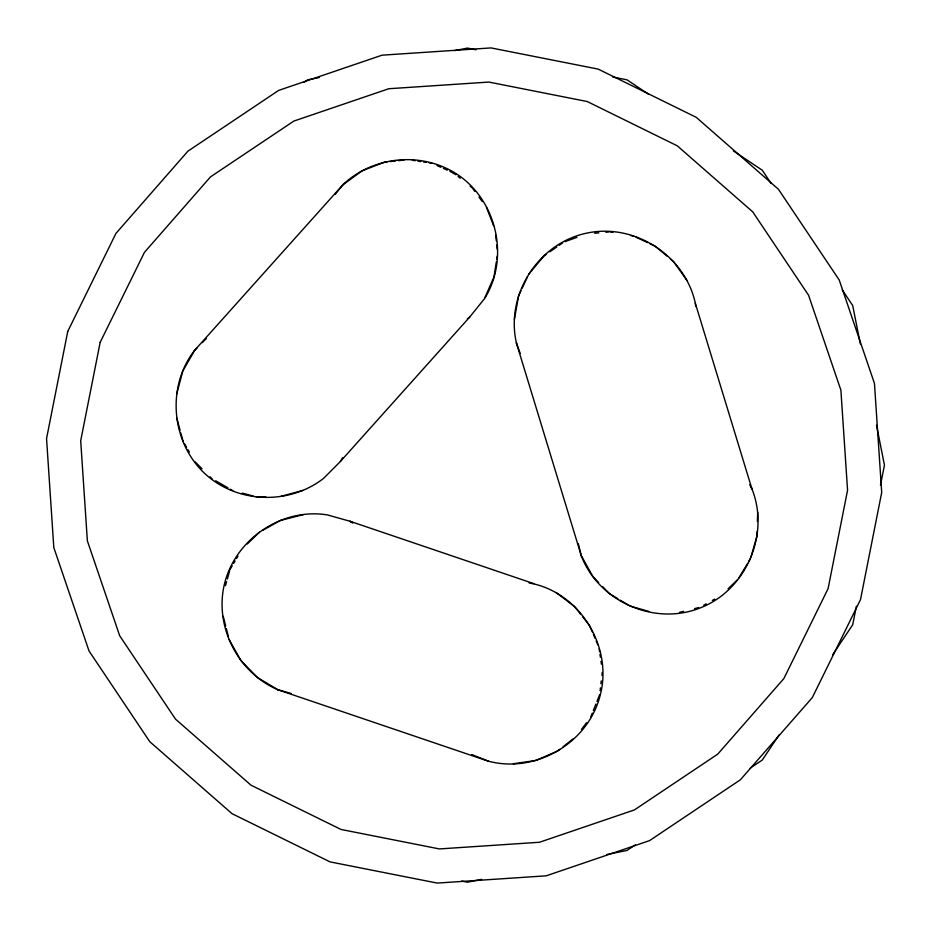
<?xml version="1.0" encoding="UTF-8"?>
<svg xmlns="http://www.w3.org/2000/svg" width="931" height="931" viewBox="0 0 931 931"><rect width="100%" height="100%" fill="white"/><g stroke="black" fill="none" stroke-linecap="round" stroke-linejoin="round"><path stroke-width="1.4" d="M516.484 343.213C505.196 295.243 537.804 243.619 586.006 233.297C633.918 222.428 685.041 255.245 695.317 303.238L751.922 488.891C770.17 534.452 746.057 590.207 700.228 607.92C654.621 626.167 599.005 601.775 581.351 555.97L516.333 342.724L520.185 353.326M757.194 531.345L757.124 535.558L750.898 557.204M757.38 521.488L757.706 512.155M600.088 690.651L600.414 687.846M600.902 683.657L601.24 680.864M601.903 675.278L602.229 672.473M496.351 261.739L493.965 277.031L484.865 297.629M496.782 258.958L497.212 256.176M514.424 319.38L518.59 295.825L520.976 290.728M856.392 606.221L852.703 624.748L832.523 654.947M880.482 485.098L884.45 465.151L876.513 425.246M176.692 394.116L182.825 370.992L194.73 350.242M225.465 585.692L226.605 581.631M227.373 578.919L229.666 570.796M590.72 717.056L592.291 713.134M593.326 710.528L595.933 703.987M596.98 701.38L599.587 694.84M484.655 298.514C510.479 256.781 496.281 197.721 454.165 172.444C419.392 151.555 372.598 156.711 343.108 184.536L194.381 350.626C164.356 389.437 172.293 449.661 211.535 479.209C244.062 503.718 291.45 503.438 323.581 478.371L340.129 461.776L469.608 317.18L484.295 298.909M522.175 288.179L527.528 276.705M340.455 461.415L342.55 457.749M230.05 569.435L232.203 565.804M233.646 563.395L235.089 560.974M236.521 558.553L237.964 556.133M738.9 577.848L747.605 563.383M749.059 560.962L750.514 558.553M779.247 734.675L762.291 760.045L750.211 768.122M581.468 729.462L586.518 722.7M335.148 194.428L343.108 184.536M528.727 274.156L544.146 255.804L546.45 254.198M194.381 350.626L197.372 347.624M202.341 342.62L206.321 338.616M247.32 543.972L259.412 532.183M728.042 588.823L737.166 580.025M559.834 749.304L557.634 751.049L535.651 760.499L513.365 763.734M563.15 746.685L573.1 738.853M467.327 318.844L469.608 317.18M342.771 184.92L362.089 170.815L384.398 162.18L387.191 161.878M549.907 251.777L556.819 246.959M559.124 245.353L562.58 242.933M304.169 82.254L307.789 79.833L319.193 77.564M635.454 844.801L626.994 850.457L607.047 854.425M263.101 530.123L280.289 520.487L303.483 514.599M703.72 605.197L706.175 603.835M712.331 600.425L714.799 599.064M565.047 241.653L576.952 237.335M281.162 496.281L302.901 490.393M679.537 612.342L683.633 611.318M694.561 608.606L698.657 607.582M454.572 50.635L467.397 48.086L475.939 49.785M481.641 879.364L467.397 882.204L461.695 881.063M389.996 161.575L395.594 160.97M398.387 160.667L403.984 160.074M594.63 233.239L598.831 232.878M605.848 232.273L608.653 232.028M255.885 496.712L265.731 496.689M529.111 582.969C579.152 591.557 613.122 646.172 600.251 695.061C588.439 742.926 535.814 773.905 488.216 761.127M412.363 160.272L415.156 160.702M417.938 161.133L420.719 161.563M423.512 162.006L426.293 162.436M429.086 162.867L431.868 163.309M610.049 231.9L612.819 232.401M630.834 235.59L633.604 236.078M612.749 77.005L626.994 79.833L648.744 94.368M242.281 493.116L253.162 496.002M533.754 583.621L349.963 521.255L327.398 514.913C278.741 507.034 229.631 543.436 222.893 592.244C217.319 632.428 240.419 673.45 277.589 689.65L488.705 761.29L471.668 754.506M277.589 689.65L291.159 693.479M629.891 605.976L648.826 611.411M556.028 592.5L574.695 606.64L580.793 614.379M437.011 165.578L440.863 167.289M443.424 168.418L447.287 170.129M449.848 171.269L455.899 174.737M636.152 237.277L647.627 242.63M650.187 243.829L655.284 246.215L667.131 256.165M215.666 480.792L227.874 487.786M230.318 489.194L232.762 490.59M350.428 521.407L352.849 522.85M349.963 521.255L352.395 522.698M278.078 689.813L257.515 677.582L240.815 660.451L229.131 639.574M617.835 598.714L609.398 593.641L602.555 586.542M620.244 600.169L628.681 605.243M733.302 150.869L762.291 170.245L771.171 183.535M458.087 176.494L460.275 178.263M470.143 186.212L472.331 187.981M670.367 258.888L673.59 261.599L687.148 280.697M195.044 461.823L202.027 468.759M210.01 476.707L212 478.685M598.645 582.492L592.791 576.417L581.2 555.481M582.538 616.59L589.509 625.423L592.291 631.893M473.169 189.109L474.822 191.39M478.976 197.069L482.293 201.608M842.206 289.844L852.703 305.543L860.36 344.016M184.431 443.563L186.561 447.217M187.969 449.65L189.389 452.082M749.734 484.725L751.783 488.426M750.561 486.424L751.922 488.891M593.396 634.477L595.072 638.352M596.177 640.935L597.842 644.822M486.448 207.299L493.558 225.674M176.762 418.042L180.079 430.262M180.812 432.985L183.023 441.131M223.231 616.334L225.663 625.911M226.349 628.634L228.432 636.839M578.291 543.657L581.351 555.97M599.157 648.802L599.564 651.584M599.971 654.365L600.367 657.158M600.984 661.336L601.379 664.117M495.688 235.206L496.293 240.803M496.735 244.993L497.189 249.194M695.317 303.238L695.701 306.508M496.712 257.608L496.712 258.562M67.754 331.413L46.55 438.571L53.812 547.568L89.027 650.967L149.81 741.728L232.017 813.671L330.04 861.885L437.198 883.077L546.194 875.827L649.594 840.6L740.354 779.817L812.298 697.61L860.512 599.587L881.704 492.429L874.453 383.432L839.227 280.033L778.444 189.272L696.237 117.329L598.226 69.115L491.056 47.923L382.071 55.173L278.66 90.4L187.899 151.183L115.956 233.39L67.754 331.413M100.164 342.375L80.694 440.77L87.363 540.853L119.703 635.803L175.517 719.139L250.998 785.194L341.002 829.463L439.397 848.932L539.48 842.264L634.43 809.923L717.766 754.11L783.832 678.629L828.101 588.625L847.559 490.23L840.891 390.147L808.55 295.197L752.737 211.861L677.256 145.806L587.252 101.537L488.856 82.068L388.774 88.736L293.835 121.077L210.487 176.89L144.433 252.371L100.164 342.375"/></g></svg>
